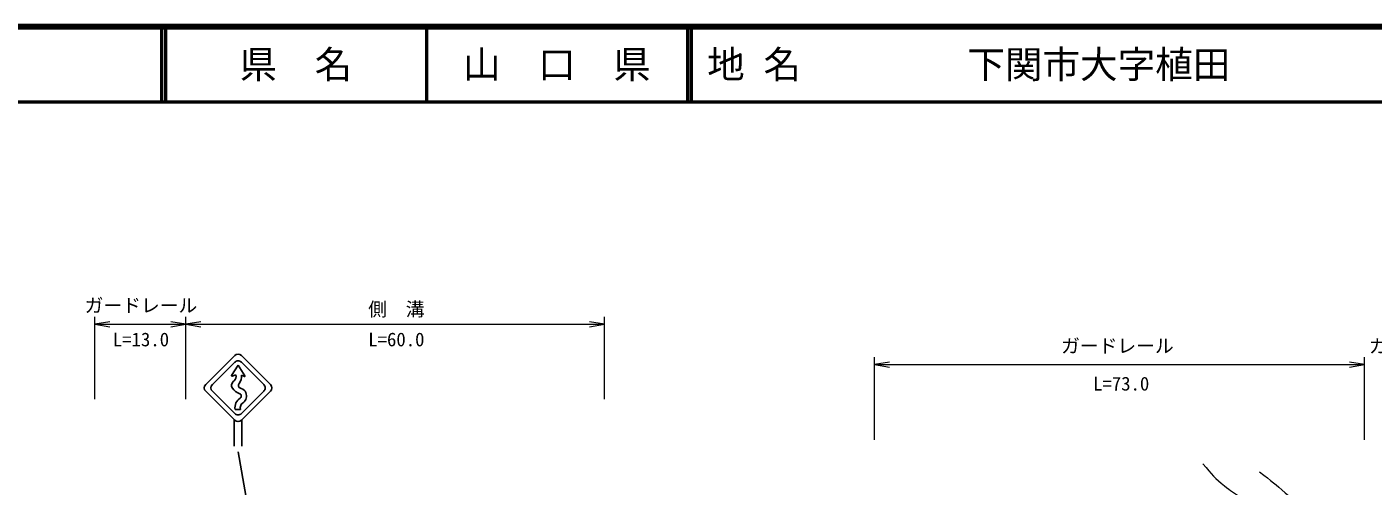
# Model space of a CAD drawing. Units: millimetres, scale not verified. Extents: x 40000 to 680000, y 20000 to 380000.
# Drawn here: x 279815 to 459034, y 318819 to 380000 of the extents above; entities that cross this region are included whole.
import ezdxf
from ezdxf.enums import TextEntityAlignment as Align

# ---------------------------------------------------------------- set-up
doc = ezdxf.new("R2010")
doc.units = ezdxf.units.MM
doc.header["$LTSCALE"] = 1000
for name, color, linetype, lineweight in [('M-STR-HTXT', 7, 'Continuous', 13), ('M-STR-STRC', 7, 'Continuous', 25), ('M-TTL', 2, 'Continuous', 140), ('M-TTL-LINE', 7, 'Continuous', 50), ('M-WORK', 1, 'Continuous', 13)]:
    doc.layers.add(name, color=color, linetype=linetype, lineweight=lineweight)
doc.layers.add('M-TTL-TXT', color=7, linetype='Continuous')
doc.styles.add('ＭＳ ゴシック', font='')
doc.styles.get('ＭＳ ゴシック').set_extended_font_data('MS Gothic')

# ---------------------------------------------------------------- blocks, each defined once
blk = doc.blocks.new('open_arrow')
at = {"color": 0, "linetype": 'Continuous', "lineweight": -2}
blk.add_lwpolyline([(7.5, 1.25), (0, 0), (7.5, -1.25)], dxfattribs=at)

msp = doc.modelspace()

# ---------------------------------------------------------------- linework, layer by layer
at = {"layer": 'M-STR-HTXT'}
for p, q in [((288852, 330393), (288852, 341393)), ((300982, 330393), (300982, 341393)), ((356696, 330393), (356696, 341393)), ((288852, 340393), (300982, 340393)), ((300982, 340393), (356696, 340393)), ((392671, 325000), (392671, 336000)), ((457898, 325000), (457898, 336000)), ((392671, 335000), (457898, 335000))]:
    msp.add_line(p, q, dxfattribs=at)
at = {"layer": 'M-STR-STRC'}
for p, q in [((307478, 336210), (303613, 332345)), ((307478, 335319), (304504, 332345)), ((308369, 336210), (312234, 332345)), ((311343, 332345), (308369, 335319)), ((307070, 333544), (307917, 334934)), ((307144, 333456), (307609, 333639)), ((308844, 333512), (307917, 334934)), ((308373, 333604), (308769, 333424)), ((303613, 331454), (307478, 327590)), ((307478, 328481), (304504, 331454)), ((312234, 331454), (308369, 327590)), ((311343, 331454), (308369, 328481)), ((307518, 329029), (308257, 329029)), ((307424, 327635), (307424, 324135)), ((308424, 327635), (308424, 324135)), ((313514, 291424), (307929, 323362))]:
    msp.add_line(p, q, dxfattribs=at)
for centre, radius, start, end in [((307924, 335764), 630, 45, 135), ((307924, 334873), 630, 45, 135.00015), ((307122, 333512), 60.4, 148.6713, 291.44939), ((306947, 333396), 705, 309.6442, 20.13773), ((306947, 333396), 1441, 320.48022, 8.29105), ((308794, 333479), 60.4, 245.55605, 33.11134), ((304059, 331900), 630, 135, 225), ((304950, 331900), 630, 135.00016, 224.99989), ((307546, 332212), 503, 161.91193, 220.56779), ((308071, 332041), 1056, 129.6442, 161.91193), ((308672, 332854), 1793, 212.70621, 253.97952), ((308370, 332223), 403, 140.48022, 249.5806), ((308749, 333243), 1491, 249.5806, 254.84784), ((308125, 330936), 899, 21.6294, 74.84784), ((310897, 331900), 630, 314.99995, 45), ((311788, 331900), 630, 315, 45), ((309026, 329255), 1524, 122.04962, 188.49384), ((308125, 330936), 201, 21.6294, 74.84784), ((308110, 330717), 201, 302.04964, 330.80549), ((309026, 329255), 802, 122.04962, 196.31331), ((307888, 330842), 456, 330.80549, 21.6294), ((307888, 330842), 1154, 308.15279, 21.6294), ((307924, 328926), 630, 224.99989, 314.99995), ((307924, 328035), 630, 225, 315)]:
    msp.add_arc(centre, radius, start, end, dxfattribs=at)
at = {"layer": 'M-TTL'}
msp.add_line((680000, 380000), (40000, 380000), dxfattribs=at)
at = {"layer": 'M-TTL-LINE'}
for p, q in [((297750, 380000), (297750, 370000)), ((298250, 380000), (298250, 370000)), ((333000, 380000), (333000, 370000)), ((367750, 380000), (367750, 370000)), ((368250, 380000), (368250, 370000)), ((40000, 370000), (680000, 370000))]:
    msp.add_line(p, q, dxfattribs=at)
at = {"layer": 'M-WORK'}
for points, knots in [([(436369, 321779), (437618, 320353), (437996, 319854), (439246, 318849), (440061, 318194), (440589, 317924), (441430, 317304), (442154, 316770), (442692, 316608), (443269, 315918), (443525, 315611), (443680, 315407), (443748, 315013), (443817, 314614), (443735, 314387), (443593, 313988)], [0, 0, 0, 0, 1, 1, 1, 2, 2, 2, 3, 3, 3, 4, 4, 4, 5, 5, 5, 5]), ([(443935, 320740), (445593, 319423), (446039, 319067), (447345, 317943), (448685, 316790), (449423, 316128), (450701, 314906), (451710, 313942), (452037, 313616), (453237, 312389)], [0, 0, 0, 0, 1, 1, 1, 2, 2, 2, 3, 3, 3, 3])]:
    msp.add_open_spline(points, degree=3, knots=knots, dxfattribs=at)

# ---------------------------------------------------------------- block references
at = {"layer": 'M-STR-HTXT', "xscale": 267, "yscale": 267}
for p in [(288852, 340393), (300982, 340393), (392671, 335000)]:
    msp.add_blockref('open_arrow', p, dxfattribs=at)
at = {"layer": 'M-STR-HTXT', "xscale": 267, "yscale": 267, "rotation": 180}
for p in [(300982, 340393), (356696, 340393), (457898, 335000)]:
    msp.add_blockref('open_arrow', p, dxfattribs=at)

# ---------------------------------------------------------------- texts
at = {"layer": 'M-STR-HTXT', "style": 'ＭＳ ゴシック'}
for s, p in [('ガードレール', (295000, 342893)), ('側\u3000溝', (329000, 342393)), ('ガードレール', (425000, 337500)), ('ガードレール', (466000, 337500))]:
    msp.add_text(s, height=1833, dxfattribs=at).set_placement(p, align=Align.MIDDLE_CENTER)
for s, p in [('L=13.0', (295000, 336893)), ('L=60.0', (329000, 336893)), ('L=73.0', (425500, 331000))]:
    msp.add_text(s, height=1833, dxfattribs=at).set_placement(p, align=Align.BOTTOM_CENTER)
at = {"layer": 'M-TTL-TXT', "style": 'ＭＳ ゴシック'}
for s, p in [('県\u3000名', (315625, 375000)), ('山\u3000口\u3000県', (350375, 375000))]:
    msp.add_text(s, height=3666, dxfattribs=at).set_placement(p, align=Align.MIDDLE_CENTER)
for s, p in [('地 名', (370380, 375000)), ('下関市大字植田', (405024, 375000))]:
    msp.add_text(s, height=3666, dxfattribs=at).set_placement(p, align=Align.MIDDLE_LEFT)

doc.saveas('drawing.dxf')
